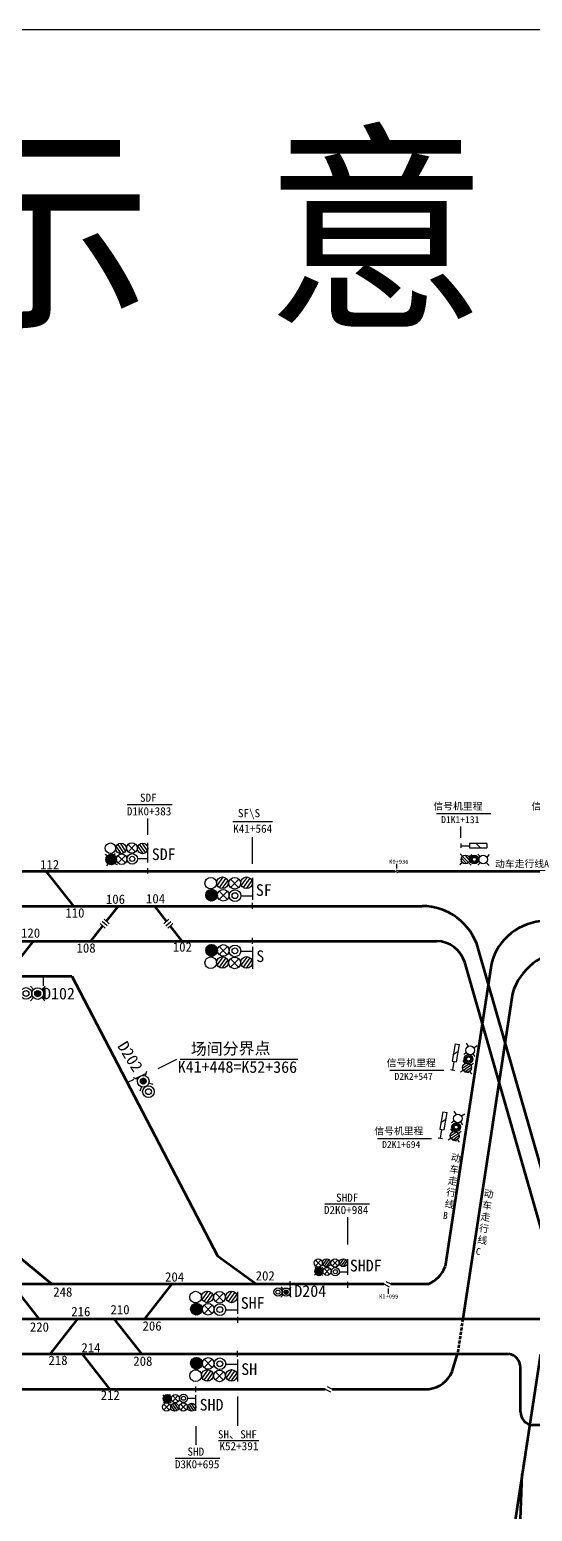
# Model space of a CAD drawing. Header units: millimetres. Extents: x -17381 to -15684, y 1883 to 2345.
# Drawn here: x -16281.3 to -16195.3, y 2091.5 to 2345 of the extents above; entities that cross this region are included whole.
import ezdxf
from ezdxf.enums import TextEntityAlignment as Align

# ---------------------------------------------------------------- set-up
doc = ezdxf.new("R2010")
doc.units = ezdxf.units.MM
doc.linetypes.add('DASHED', pattern=[0.75, 0.5, -0.25])
for name, color, linetype in [('1', 1, 'Continuous'), ('XSK3', 7, 'Continuous'), ('ZC_新建_标注', 7, 'Continuous'), ('供电臂', 7, 'Continuous'), ('站台', 7, 'Continuous')]:
    doc.layers.add(name, color=color, linetype=linetype)
doc.styles.add('宋体', font='')
doc.styles.get('宋体').set_extended_font_data('SimSun')

# ---------------------------------------------------------------- blocks, each defined once
blk = doc.blocks.new('BD')
at = {"layer": '1', "color": 7}
for radius in [1.5, 0.75]:
    blk.add_circle((0, 0), radius, dxfattribs=at)
blk = doc.blocks.new('*X32')
at = {"color": 0}
for p, q in [((-0.75, 0.03), (0.35, 0.66)), ((-0.75, -0.08), (0.45, 0.6)), ((-0.73, 0.15), (0.23, 0.71)), ((-0.73, -0.19), (0.53, 0.53)), ((-0.69, 0.29), (0.09, 0.74)), ((-0.69, -0.29), (0.59, 0.46)), ((-0.65, -0.37), (0.65, 0.37)), ((-0.59, -0.46), (0.69, 0.29)), ((-0.58, 0.47), (-0.12, 0.74)), ((-0.53, -0.53), (0.73, 0.19)), ((-0.45, -0.6), (0.75, 0.08)), ((-0.35, -0.66), (0.75, -0.03)), ((-0.23, -0.71), (0.73, -0.15)), ((-0.09, -0.74), (0.69, -0.29)), ((0.12, -0.74), (0.58, -0.47))]:
    blk.add_line(p, q, dxfattribs=at)
blk = doc.blocks.new('ADL')
at = {"layer": '1', "color": 4}
for p, q in [((-1.06, 1.06), (-1.88, 1.88)), ((1.06, 1.06), (1.88, 1.88)), ((-1.88, -1.88), (-1.06, -1.06)), ((1.88, -1.88), (1.06, -1.06))]:
    blk.add_line(p, q, dxfattribs=at)
for radius in [1.5, 0.75]:
    blk.add_circle((0, 0), radius, dxfattribs=at)
blk.add_blockref('*X32', (0, 0), dxfattribs=at)
blk = doc.blocks.new('2syla1')
at = {"layer": '1', "color": 7}
for p, q in [((0, 1.5), (0, 4.5)), ((0, 1), (0, -1))]:
    blk.add_line(p, q, dxfattribs=at)
at = {"layer": '1', "color": 7, "rotation": 180}
for name, p in [('ADL', (1.5, 3)), ('BD', (4.5, 3))]:
    blk.add_blockref(name, p, dxfattribs=at)
blk = doc.blocks.new('2XZLA1')
at = {"layer": '1', "color": 7}
for p, q in [((0, -1), (0, 1)), ((0, -1.5), (0, -4.5))]:
    blk.add_line(p, q, dxfattribs=at)
for name, p in [('BD', (-4.5, -3)), ('ADL', (-1.5, -3))]:
    blk.add_blockref(name, p, dxfattribs=at)
blk = doc.blocks.new('XFYB1')
at = {"layer": '1', "color": 7}
for p, q in [((0, -1.94), (0, -3.44)), ((2.98, -1.94), (2.98, -3.44)), ((9, -1.94), (9, -3.44))]:
    blk.add_line(p, q, dxfattribs=at)
at = {"layer": '1', "color": 2}
blk.add_line((5.26, -1.94), (6.73, -3.44), dxfattribs=at)
at = {"layer": 'XSK3', "color": 2}
for p, q in [((0, -2.69), (2.98, -2.69)), ((9, -1.94), (2.98, -1.94)), ((2.98, -3.44), (9, -3.44))]:
    blk.add_line(p, q, dxfattribs=at)

msp = doc.modelspace()

# ---------------------------------------------------------------- linework, layer by layer
at = {"color": 0}
for p, q in [((-16264.64, 2212.43), (-16256.96, 2212.43)), ((-16246.56, 2209.52), (-16239.82, 2209.52)), ((-16211.73, 2210.89), (-16202.47, 2210.89)), ((-16219.72, 2166.96), (-16210.46, 2166.96)), ((-16221.83, 2155.3), (-16212.57, 2155.3)), ((-16230.85, 2144.09), (-16223.21, 2144.09)), ((-16249.02, 2103.59), (-16242.12, 2103.59)), ((-16256.44, 2100.55), (-16248.79, 2100.55))]:
    msp.add_line(p, q, dxfattribs=at)
at = {"color": 0, "lineweight": -3}
for p, q in [((-16261.09, 2207.26), (-16261.09, 2210.06)), ((-16207.59, 2206.7), (-16207.59, 2208.65)), ((-16243.23, 2202.29), (-16243.23, 2206.84)), ((-16218.57, 2202.3), (-16218.57, 2201.5)), ((-16255.57, 2168.88), (-16235.44, 2168.88)), ((-16226.96, 2141.84), (-16226.96, 2137.13)), ((-16219.97, 2128.68), (-16219.97, 2129.59)), ((-16245.8, 2111.1), (-16245.8, 2106.1)), ((-16252.9, 2106.04), (-16252.9, 2102.86))]:
    msp.add_line(p, q, dxfattribs=at)
at = {"color": 1, "ltscale": 0.5}
for p, q in [((-16268.09, 2203.64), (-16268.44, 2203.89)), ((-16266.83, 2203.72), (-16266.69, 2204.09)), ((-16267.94, 2202.27), (-16268.18, 2201.95)), ((-16266.77, 2202.35), (-16266.36, 2202.14)), ((-16232.36, 2133.06), (-16232.52, 2133.32)), ((-16231.42, 2133.09), (-16231.21, 2133.28)), ((-16232.4, 2132.11), (-16232.6, 2131.9)), ((-16231.39, 2132.02), (-16231.26, 2131.83)), ((-16258.35, 2111.19), (-16258.54, 2111.4)), ((-16258.3, 2110.24), (-16258.46, 2109.98)), ((-16257.37, 2110.21), (-16257.15, 2110.02)), ((-16257.33, 2111.28), (-16257.21, 2111.47))]:
    msp.add_line(p, q, dxfattribs=at)
at = {"color": 1}
for p, q in [((-16268.2, 2203.44), (-16266.65, 2202.54)), ((-16268.17, 2203.49), (-16266.62, 2202.59)), ((-16268.14, 2203.54), (-16266.59, 2202.64)), ((-16268.1, 2203.59), (-16266.56, 2202.7)), ((-16268.07, 2203.64), (-16266.54, 2202.76)), ((-16268.02, 2203.68), (-16266.52, 2202.82)), ((-16267.98, 2203.72), (-16266.51, 2202.88)), ((-16267.93, 2203.76), (-16266.5, 2202.94)), ((-16267.87, 2203.8), (-16266.5, 2203.01)), ((-16267.81, 2203.84), (-16266.5, 2203.08)), ((-16267.75, 2203.87), (-16266.5, 2203.15)), ((-16267.67, 2203.89), (-16266.51, 2203.22)), ((-16267.59, 2203.92), (-16266.54, 2203.31)), ((-16267.5, 2203.93), (-16266.57, 2203.39)), ((-16267.39, 2203.94), (-16266.62, 2203.49)), ((-16267.25, 2203.93), (-16266.69, 2203.61)), ((-16268.29, 2203.14), (-16266.86, 2202.32)), ((-16268.29, 2203.08), (-16266.91, 2202.28)), ((-16268.29, 2203.01), (-16266.97, 2202.25)), ((-16268.29, 2202.93), (-16267.04, 2202.21)), ((-16268.28, 2203.21), (-16266.81, 2202.36)), ((-16268.27, 2202.86), (-16267.11, 2202.19)), ((-16268.26, 2203.27), (-16266.76, 2202.4)), ((-16268.25, 2203.33), (-16266.72, 2202.45)), ((-16268.25, 2202.78), (-16267.19, 2202.16)), ((-16268.22, 2203.38), (-16266.68, 2202.49)), ((-16268.22, 2202.69), (-16267.29, 2202.15)), ((-16268.17, 2202.59), (-16267.39, 2202.14)), ((-16268.09, 2202.48), (-16267.53, 2202.15)), ((-16251.21, 2197.05), (-16249.82, 2197.84)), ((-16251.21, 2196.97), (-16249.75, 2197.81)), ((-16251.21, 2196.89), (-16249.68, 2197.77)), ((-16251.21, 2196.81), (-16249.62, 2197.73)), ((-16251.2, 2196.74), (-16249.57, 2197.69)), ((-16251.19, 2197.13), (-16249.9, 2197.88)), ((-16251.18, 2196.68), (-16249.52, 2197.64)), ((-16251.17, 2197.22), (-16249.99, 2197.9)), ((-16251.16, 2196.61), (-16249.47, 2197.59)), ((-16251.14, 2196.55), (-16249.43, 2197.54)), ((-16251.13, 2197.32), (-16250.1, 2197.92)), ((-16251.11, 2196.49), (-16249.39, 2197.48)), ((-16251.08, 2197.43), (-16250.22, 2197.93)), ((-16251.08, 2196.43), (-16249.35, 2197.43)), ((-16251.05, 2196.37), (-16249.32, 2197.37)), ((-16251.01, 2196.32), (-16249.29, 2197.31)), ((-16250.99, 2197.55), (-16250.37, 2197.91)), ((-16250.96, 2196.26), (-16249.27, 2197.24)), ((-16250.92, 2196.21), (-16249.25, 2197.18)), ((-16250.86, 2196.17), (-16249.23, 2197.11)), ((-16250.81, 2196.12), (-16249.22, 2197.04)), ((-16250.75, 2196.08), (-16249.22, 2196.96)), ((-16250.68, 2196.04), (-16249.22, 2196.89)), ((-16250.61, 2196.01), (-16249.22, 2196.81)), ((-16250.53, 2195.98), (-16249.24, 2196.72)), ((-16250.44, 2195.95), (-16249.26, 2196.63)), ((-16250.34, 2195.94), (-16249.3, 2196.53)), ((-16250.21, 2195.93), (-16249.35, 2196.43)), ((-16250.06, 2195.94), (-16249.44, 2196.3)), ((-16251.22, 2187.51), (-16249.76, 2188.36)), ((-16251.22, 2187.44), (-16249.69, 2188.32)), ((-16251.21, 2187.59), (-16249.83, 2188.39)), ((-16251.21, 2187.36), (-16249.63, 2188.28)), ((-16251.2, 2187.68), (-16249.91, 2188.42)), ((-16251.2, 2187.29), (-16249.57, 2188.23)), ((-16251.18, 2187.77), (-16250, 2188.45)), ((-16251.14, 2187.87), (-16250.1, 2188.47)), ((-16251.09, 2187.97), (-16250.22, 2188.47)), ((-16251, 2188.1), (-16250.38, 2188.46)), ((-16251.19, 2187.22), (-16249.52, 2188.19)), ((-16251.17, 2187.16), (-16249.47, 2188.14)), ((-16251.14, 2187.1), (-16249.43, 2188.08)), ((-16251.12, 2187.03), (-16249.39, 2188.03)), ((-16251.09, 2186.98), (-16249.36, 2187.97)), ((-16251.05, 2186.92), (-16249.33, 2187.92)), ((-16251.01, 2186.86), (-16249.3, 2187.85)), ((-16250.97, 2186.81), (-16249.27, 2187.79)), ((-16250.92, 2186.76), (-16249.25, 2187.73)), ((-16250.87, 2186.72), (-16249.24, 2187.66)), ((-16250.81, 2186.67), (-16249.23, 2187.59)), ((-16250.75, 2186.63), (-16249.22, 2187.51)), ((-16250.69, 2186.59), (-16249.22, 2187.44)), ((-16250.61, 2186.56), (-16249.23, 2187.36)), ((-16250.53, 2186.53), (-16249.24, 2187.27)), ((-16250.44, 2186.5), (-16249.27, 2187.18)), ((-16250.34, 2186.48), (-16249.3, 2187.08)), ((-16250.22, 2186.48), (-16249.36, 2186.97)), ((-16250.07, 2186.49), (-16249.44, 2186.85)), ((-16232.56, 2132.63), (-16231.59, 2133.19)), ((-16232.56, 2132.57), (-16231.54, 2133.16)), ((-16232.56, 2132.52), (-16231.49, 2133.14)), ((-16232.56, 2132.47), (-16231.45, 2133.11)), ((-16232.55, 2132.69), (-16231.65, 2133.21)), ((-16232.55, 2132.42), (-16231.41, 2133.08)), ((-16232.54, 2132.37), (-16231.38, 2133.04)), ((-16232.53, 2132.75), (-16231.71, 2133.23)), ((-16232.53, 2132.32), (-16231.34, 2133.01)), ((-16232.51, 2132.82), (-16231.78, 2133.24)), ((-16232.51, 2132.28), (-16231.31, 2132.97)), ((-16232.49, 2132.24), (-16231.29, 2132.93)), ((-16232.47, 2132.9), (-16231.87, 2133.24)), ((-16232.47, 2132.2), (-16231.26, 2132.9)), ((-16232.45, 2132.16), (-16231.24, 2132.85)), ((-16232.42, 2132.12), (-16231.22, 2132.81)), ((-16232.41, 2132.99), (-16231.97, 2133.24)), ((-16232.39, 2132.08), (-16231.2, 2132.77)), ((-16232.36, 2132.05), (-16231.19, 2132.72)), ((-16232.32, 2132.01), (-16231.18, 2132.67)), ((-16232.28, 2131.98), (-16231.17, 2132.62)), ((-16232.24, 2131.95), (-16231.17, 2132.57)), ((-16232.19, 2131.93), (-16231.17, 2132.52)), ((-16232.14, 2131.9), (-16231.17, 2132.46)), ((-16232.08, 2131.88), (-16231.18, 2132.4)), ((-16232.02, 2131.86), (-16231.2, 2132.34)), ((-16231.95, 2131.85), (-16231.22, 2132.27)), ((-16231.86, 2131.85), (-16231.26, 2132.2)), ((-16231.76, 2131.86), (-16231.32, 2132.11)), ((-16253.8, 2126.13), (-16252.33, 2126.97)), ((-16253.8, 2126.05), (-16252.27, 2126.93)), ((-16253.79, 2126.21), (-16252.41, 2127)), ((-16253.79, 2125.97), (-16252.2, 2126.89)), ((-16253.78, 2125.9), (-16252.15, 2126.85)), ((-16253.77, 2126.29), (-16252.49, 2127.03)), ((-16253.76, 2125.84), (-16252.1, 2126.8)), ((-16253.75, 2126.38), (-16252.58, 2127.06)), ((-16253.74, 2125.77), (-16252.05, 2126.75)), ((-16253.72, 2126.48), (-16252.68, 2127.08)), ((-16253.72, 2125.71), (-16252.01, 2126.7)), ((-16253.69, 2125.65), (-16251.97, 2126.64)), ((-16253.66, 2126.59), (-16252.8, 2127.08)), ((-16253.66, 2125.59), (-16251.93, 2126.59)), ((-16253.63, 2125.53), (-16251.9, 2126.53)), ((-16253.59, 2125.48), (-16251.87, 2126.47)), ((-16253.57, 2126.71), (-16252.95, 2127.07)), ((-16253.54, 2125.42), (-16251.85, 2126.4)), ((-16253.5, 2125.37), (-16251.83, 2126.34)), ((-16253.45, 2125.33), (-16251.82, 2126.27)), ((-16253.39, 2125.28), (-16251.81, 2126.2)), ((-16253.33, 2125.24), (-16251.8, 2126.12)), ((-16253.26, 2125.2), (-16251.8, 2126.05)), ((-16253.19, 2125.17), (-16251.81, 2125.97)), ((-16253.11, 2125.14), (-16251.82, 2125.88)), ((-16253.02, 2125.11), (-16251.84, 2125.79)), ((-16252.92, 2125.1), (-16251.88, 2125.69)), ((-16252.8, 2125.09), (-16251.93, 2125.59)), ((-16252.64, 2125.1), (-16252.02, 2125.46)), ((-16253.8, 2116.86), (-16252.34, 2117.7)), ((-16253.8, 2116.86), (-16252.34, 2117.7)), ((-16253.8, 2116.78), (-16252.27, 2117.66)), ((-16253.8, 2116.78), (-16252.27, 2117.66)), ((-16253.8, 2116.71), (-16252.21, 2117.62)), ((-16253.8, 2116.71), (-16252.21, 2117.62)), ((-16253.79, 2116.94), (-16252.41, 2117.74)), ((-16253.79, 2116.94), (-16252.41, 2117.74)), ((-16253.78, 2117.02), (-16252.49, 2117.77)), ((-16253.78, 2117.02), (-16252.49, 2117.77)), ((-16253.78, 2116.63), (-16252.15, 2117.58)), ((-16253.78, 2116.63), (-16252.15, 2117.58)), ((-16253.77, 2116.57), (-16252.1, 2117.53)), ((-16253.77, 2116.57), (-16252.1, 2117.53)), ((-16253.76, 2117.11), (-16252.58, 2117.79)), ((-16253.76, 2117.11), (-16252.58, 2117.79)), ((-16253.75, 2116.5), (-16252.06, 2117.48)), ((-16253.75, 2116.5), (-16252.06, 2117.48)), ((-16253.73, 2116.44), (-16252.01, 2117.43)), ((-16253.73, 2116.44), (-16252.01, 2117.43)), ((-16253.72, 2117.21), (-16252.68, 2117.81)), ((-16253.72, 2117.21), (-16252.68, 2117.81)), ((-16253.7, 2116.38), (-16251.97, 2117.37)), ((-16253.7, 2116.38), (-16251.97, 2117.37)), ((-16253.67, 2117.32), (-16252.8, 2117.82)), ((-16253.67, 2117.32), (-16252.8, 2117.82)), ((-16253.67, 2116.32), (-16251.94, 2117.32)), ((-16253.67, 2116.32), (-16251.94, 2117.32)), ((-16253.63, 2116.26), (-16251.91, 2117.26)), ((-16253.63, 2116.26), (-16251.91, 2117.26)), ((-16253.58, 2117.44), (-16252.96, 2117.8)), ((-16253.58, 2117.44), (-16252.96, 2117.8)), ((-16253.59, 2116.21), (-16251.88, 2117.2)), ((-16253.59, 2116.21), (-16251.88, 2117.2)), ((-16253.55, 2116.16), (-16251.86, 2117.13)), ((-16253.55, 2116.16), (-16251.86, 2117.13)), ((-16253.5, 2116.11), (-16251.84, 2117.07)), ((-16253.5, 2116.11), (-16251.84, 2117.07)), ((-16253.45, 2116.06), (-16251.82, 2117)), ((-16253.45, 2116.06), (-16251.82, 2117)), ((-16253.4, 2116.01), (-16251.81, 2116.93)), ((-16253.4, 2116.01), (-16251.81, 2116.93)), ((-16253.33, 2115.97), (-16251.81, 2116.86)), ((-16253.33, 2115.97), (-16251.81, 2116.86)), ((-16253.27, 2115.93), (-16251.81, 2116.78)), ((-16253.27, 2115.93), (-16251.81, 2116.78)), ((-16253.2, 2115.9), (-16251.81, 2116.7)), ((-16253.2, 2115.9), (-16251.81, 2116.7)), ((-16253.11, 2115.87), (-16251.83, 2116.61)), ((-16253.11, 2115.87), (-16251.83, 2116.61)), ((-16253.02, 2115.84), (-16251.85, 2116.52)), ((-16253.02, 2115.84), (-16251.85, 2116.52)), ((-16252.92, 2115.83), (-16251.88, 2116.42)), ((-16252.92, 2115.83), (-16251.88, 2116.42)), ((-16252.8, 2115.82), (-16251.94, 2116.32)), ((-16252.8, 2115.82), (-16251.94, 2116.32)), ((-16252.65, 2115.83), (-16252.03, 2116.19)), ((-16252.65, 2115.83), (-16252.03, 2116.19)), ((-16258.51, 2110.83), (-16257.4, 2110.19)), ((-16258.51, 2110.78), (-16257.44, 2110.16)), ((-16258.51, 2110.73), (-16257.48, 2110.14)), ((-16258.5, 2110.88), (-16257.36, 2110.22)), ((-16258.5, 2110.67), (-16257.54, 2110.11)), ((-16258.49, 2110.93), (-16257.32, 2110.26)), ((-16258.49, 2110.61), (-16257.59, 2110.09)), ((-16258.48, 2110.55), (-16257.66, 2110.07)), ((-16258.47, 2110.98), (-16257.29, 2110.29)), ((-16258.46, 2111.02), (-16257.26, 2110.33)), ((-16258.45, 2110.48), (-16257.73, 2110.06)), ((-16258.44, 2111.06), (-16257.23, 2110.37)), ((-16258.42, 2111.1), (-16257.21, 2110.4)), ((-16258.42, 2110.4), (-16257.81, 2110.06)), ((-16258.39, 2111.14), (-16257.18, 2110.45)), ((-16258.36, 2111.18), (-16257.16, 2110.49)), ((-16258.35, 2110.31), (-16257.92, 2110.06)), ((-16258.33, 2111.22), (-16257.15, 2110.53)), ((-16258.3, 2111.25), (-16257.13, 2110.58)), ((-16258.26, 2111.29), (-16257.12, 2110.63)), ((-16258.23, 2111.32), (-16257.12, 2110.68)), ((-16258.18, 2111.35), (-16257.11, 2110.73)), ((-16258.14, 2111.37), (-16257.11, 2110.78)), ((-16258.09, 2111.4), (-16257.12, 2110.84)), ((-16258.03, 2111.42), (-16257.13, 2110.9)), ((-16257.97, 2111.44), (-16257.14, 2110.96)), ((-16257.89, 2111.45), (-16257.17, 2111.03)), ((-16257.81, 2111.45), (-16257.21, 2111.1)), ((-16257.7, 2111.44), (-16257.27, 2111.19))]:
    msp.add_line(p, q, dxfattribs=at)
at = {"color": 0, "linetype": 'Continuous'}
for p, q in [((-16261.09, 2202.48), (-16261.09, 2205.87)), ((-16262.87, 2203.17), (-16261.09, 2203.17)), ((-16243.22, 2199.86), (-16243.22, 2196.09)), ((-16245.19, 2196.79), (-16243.21, 2196.79)), ((-16245.2, 2187.34), (-16243.22, 2187.33)), ((-16243.22, 2188.1), (-16243.22, 2184.33)), ((-16228.35, 2132.45), (-16226.96, 2132.45)), ((-16226.97, 2134.6), (-16226.97, 2131.96)), ((-16245.8, 2129.02), (-16245.8, 2125.25)), ((-16247.77, 2125.95), (-16245.79, 2125.95)), ((-16245.8, 2117.44), (-16245.8, 2113.67)), ((-16245.8, 2117.44), (-16245.8, 2113.67)), ((-16247.78, 2116.68), (-16245.8, 2116.68)), ((-16247.78, 2116.68), (-16245.8, 2116.68)), ((-16254.29, 2110.85), (-16252.91, 2110.85)), ((-16252.91, 2108.7), (-16252.91, 2111.34))]:
    msp.add_line(p, q, dxfattribs=at)
at = {"color": 5, "lineweight": 70, "ltscale": 0.5}
msp.add_line((-16327.4, 2201.04), (-16228.34, 2201.04), dxfattribs=at)
at = {"color": 5, "lineweight": 70}
msp.add_line((-16278.54, 2201.04), (-16273.85, 2195.05), dxfattribs=at)
at = {"color": 0, "ltscale": 0.5}
for p, q in [((-16261.09, 2200.64), (-16261.09, 2201.54)), ((-16243.22, 2194.59), (-16243.22, 2195.59)), ((-16243.22, 2188.6), (-16243.22, 2189.6)), ((-16256.21, 2168.82), (-16259.4, 2167.18)), ((-16226.97, 2130.74), (-16226.97, 2129.74)), ((-16245.8, 2124.75), (-16245.8, 2123.75)), ((-16245.8, 2117.94), (-16245.8, 2118.94)), ((-16252.91, 2111.84), (-16252.91, 2112.84))]:
    msp.add_line(p, q, dxfattribs=at)
at = {"color": 5, "linetype": 'Continuous', "lineweight": 70, "ltscale": 0.5}
msp.add_line((-16228.34, 2201.04), (-16218.8, 2201.04), dxfattribs=at)
at = {"color": 7, "linetype": 'Continuous'}
for p, q in [((-16218.8, 2201.04), (-16218.35, 2200.8)), ((-16218.62, 2201.25), (-16218.22, 2201.04)), ((-16268.42, 2191.29), (-16269.25, 2192.04)), ((-16268.08, 2191.66), (-16268.91, 2192.42)), ((-16267.75, 2192.03), (-16268.57, 2192.79)), ((-16258.36, 2192.03), (-16257.53, 2192.79)), ((-16258.02, 2191.66), (-16257.19, 2192.42)), ((-16257.68, 2191.29), (-16256.85, 2192.04)), ((-16220.75, 2130.38), (-16219.85, 2129.9)), ((-16220.39, 2130.81), (-16219.58, 2130.38)), ((-16230.77, 2112.4), (-16229.88, 2111.93)), ((-16230.42, 2112.83), (-16229.6, 2112.4))]:
    msp.add_line(p, q, dxfattribs=at)
at = {"color": 124, "linetype": 'Continuous', "lineweight": 70, "ltscale": 0.5}
msp.add_line((-16218.22, 2201.04), (-16193.17, 2201.04), dxfattribs=at)
at = {"color": 5, "lineweight": 100, "ltscale": 0.5}
msp.add_line((-16327.4, 2195.05), (-16214.22, 2195.05), dxfattribs=at)
at = {"color": 1, "lineweight": 100, "ltscale": 0.5}
msp.add_line((-16327.4, 2189.05), (-16211.73, 2189.05), dxfattribs=at)
at = {"color": 1, "lineweight": 70}
for p, q in [((-16285.37, 2183.06), (-16280.68, 2189.05)), ((-16284.8, 2183.06), (-16274.11, 2183.06)), ((-16274.11, 2183.06), (-16249.19, 2135.19)), ((-16198.74, 2180.09), (-16202.8, 2153.53)), ((-16202.8, 2153.53), (-16207.25, 2124.39)), ((-16249.19, 2135.19), (-16242.58, 2130.38)), ((-16242.58, 2130.38), (-16220.75, 2130.38)), ((-16209.07, 2115.39), (-16208.16, 2118.4)), ((-16229.6, 2112.4), (-16213.03, 2112.4))]:
    msp.add_line(p, q, dxfattribs=at)
at = {"color": 5, "lineweight": 100}
msp.add_line((-16185.5, 2121.05), (-16204.6, 2187.8), dxfattribs=at)
at = {"color": 124, "lineweight": 70}
for p, q in [((-16202.36, 2185.25), (-16207.11, 2154.08)), ((-16207.11, 2154.08), (-16210.27, 2133.4)), ((-16219.58, 2130.38), (-16213.21, 2130.38))]:
    msp.add_line(p, q, dxfattribs=at)
at = {"color": 1, "lineweight": 100}
msp.add_line((-16187.64, 2118.05), (-16206.92, 2185.43), dxfattribs=at)
at = {"color": 8, "lineweight": 70, "ltscale": 0.5}
for p, q in [((-16306.77, 2130.38), (-16242.58, 2130.38)), ((-16306.77, 2112.4), (-16230.77, 2112.4))]:
    msp.add_line(p, q, dxfattribs=at)
at = {"color": 8, "lineweight": 70}
for p, q in [((-16284.46, 2130.38), (-16279.77, 2124.39)), ((-16261.64, 2124.39), (-16256.94, 2130.38)), ((-16277.79, 2118.4), (-16273.1, 2124.39)), ((-16266.91, 2124.39), (-16262.22, 2118.4)), ((-16272.31, 2118.32), (-16267.62, 2112.33)), ((-16193.93, 2118.37), (-16198.73, 2086.94)), ((-16198.35, 2066.28), (-16197.07, 2097.82))]:
    msp.add_line(p, q, dxfattribs=at)
at = {"color": 8, "lineweight": 100, "ltscale": 0.5}
for p, q in [((-16327.4, 2124.39), (-16191.2, 2124.39)), ((-16327.4, 2118.4), (-16199.4, 2118.4))]:
    msp.add_line(p, q, dxfattribs=at)
at = {"color": 1, "linetype": 'DASHED', "lineweight": 70}
msp.add_line((-16207.25, 2124.39), (-16208.16, 2118.4), dxfattribs=at)
at = {"color": 8, "lineweight": 100}
for p, q in [((-16197.37, 2108.49), (-16197.37, 2116.1)), ((-16166.97, 2106.2), (-16195.35, 2106.2))]:
    msp.add_line(p, q, dxfattribs=at)
at = {"color": 0}
msp.add_lwpolyline([(-17380.59, 2345.03), (-15683.64, 2345.03), (-15683.64, 1883.17), (-17380.59, 1883.17)], close=True, dxfattribs=at)
at = {"color": 5, "lineweight": 100}
msp.add_arc((-16214.22, 2185.05), 10, 15.9734, 90, dxfattribs=at)
at = {"color": 124, "lineweight": 70}
msp.add_arc((-16192.94, 2182.76), 9.74, 91.3927, 165.1864, dxfattribs=at)
at = {"color": 1, "lineweight": 100}
msp.add_arc((-16211.73, 2184.05), 5, 15.9734, 90, dxfattribs=at)
at = {"color": 1, "lineweight": 70}
msp.add_arc((-16189.08, 2177.24), 10.08, 92.0319, 163.5632, dxfattribs=at)
at = {"color": 8, "lineweight": 100}
for centre, start, end in [((-16199.7, 2116.09), 0.3144, 82.4599), ((-16195.04, 2108.51), 180.3144, 262.4599)]:
    msp.add_arc(centre, 2.33, start, end, dxfattribs=at)
at = {"layer": '1', "color": 2}
for p, q in [((-16265.65, 2204.02), (-16266.53, 2205.28)), ((-16265.2, 2204.18), (-16266.24, 2205.64)), ((-16264.91, 2204.53), (-16265.79, 2205.79)), ((-16261.93, 2204.02), (-16262.81, 2205.28)), ((-16261.48, 2204.18), (-16262.52, 2205.64)), ((-16261.2, 2204.53), (-16262.08, 2205.79)), ((-16248.28, 2200.01), (-16249.26, 2198.61)), ((-16247.78, 2199.84), (-16248.94, 2198.21)), ((-16247.46, 2199.45), (-16248.44, 2198.04)), ((-16244.15, 2200.01), (-16245.13, 2198.61)), ((-16243.65, 2199.84), (-16244.81, 2198.21)), ((-16243.34, 2199.45), (-16244.32, 2198.04)), ((-16248.28, 2186.39), (-16249.26, 2184.98)), ((-16247.78, 2186.21), (-16248.94, 2184.59)), ((-16247.46, 2185.83), (-16248.44, 2184.42)), ((-16244.15, 2186.39), (-16245.13, 2184.98)), ((-16243.65, 2186.21), (-16244.81, 2184.59)), ((-16243.34, 2185.83), (-16244.32, 2184.42)), ((-16230.51, 2134.71), (-16231.19, 2133.72)), ((-16230.16, 2134.58), (-16230.97, 2133.45)), ((-16229.94, 2134.31), (-16230.62, 2133.33)), ((-16227.62, 2134.71), (-16228.31, 2133.72)), ((-16227.27, 2134.58), (-16228.08, 2133.45)), ((-16227.05, 2134.31), (-16227.74, 2133.33)), ((-16250.86, 2129.17), (-16251.84, 2127.77)), ((-16250.36, 2129), (-16251.52, 2127.37)), ((-16250.05, 2128.61), (-16251.02, 2127.2)), ((-16246.73, 2129.17), (-16247.71, 2127.77)), ((-16246.24, 2129), (-16247.39, 2127.37)), ((-16245.92, 2128.61), (-16246.9, 2127.2)), ((-16250.86, 2115.73), (-16251.84, 2114.32)), ((-16250.36, 2115.55), (-16251.52, 2113.93)), ((-16250.05, 2115.17), (-16251.02, 2113.76)), ((-16246.73, 2115.73), (-16247.71, 2114.32)), ((-16246.24, 2115.55), (-16247.39, 2113.93)), ((-16245.92, 2115.17), (-16246.9, 2113.76)), ((-16256.11, 2108.72), (-16256.92, 2109.85)), ((-16255.88, 2108.99), (-16256.57, 2109.97)), ((-16253.22, 2108.72), (-16254.03, 2109.85)), ((-16253, 2108.99), (-16253.68, 2109.97)), ((-16256.45, 2108.59), (-16257.14, 2109.58)), ((-16253.57, 2108.59), (-16254.25, 2109.58))]:
    msp.add_line(p, q, dxfattribs=at)
at = {"layer": '1', "color": 0}
for p, q in [((-16264.96, 2202.43), (-16266.22, 2203.7)), ((-16266.21, 2202.44), (-16264.96, 2203.71)), ((-16264.47, 2204.35), (-16263.22, 2205.62)), ((-16263.21, 2204.35), (-16264.47, 2205.61)), ((-16207.3, 2203.56), (-16206.27, 2202.5)), ((-16206.92, 2203.76), (-16206.07, 2202.84)), ((-16207.54, 2203.33), (-16207.54, 2202.59)), ((-16207.49, 2203.23), (-16206.6, 2202.32)), ((-16245.57, 2199.65), (-16246.98, 2198.24)), ((-16246.97, 2199.64), (-16245.58, 2198.23)), ((-16248.91, 2197.6), (-16247.51, 2196.18)), ((-16247.51, 2197.6), (-16248.91, 2196.19)), ((-16247.51, 2188.15), (-16248.92, 2186.74)), ((-16248.91, 2188.14), (-16247.52, 2186.73)), ((-16245.57, 2186.02), (-16246.98, 2184.62)), ((-16246.97, 2186.02), (-16245.58, 2184.61)), ((-16207.26, 2167.38), (-16206.21, 2168.06)), ((-16207.14, 2166.98), (-16205.91, 2167.8)), ((-16206.96, 2166.7), (-16206.22, 2166.56)), ((-16206.84, 2166.73), (-16205.8, 2167.45)), ((-16209.37, 2155.72), (-16208.32, 2156.4)), ((-16209.25, 2155.32), (-16208.02, 2156.14)), ((-16208.95, 2155.07), (-16207.91, 2155.79)), ((-16209.07, 2155.04), (-16208.33, 2154.9)), ((-16230.95, 2133.02), (-16229.97, 2132.02)), ((-16229.97, 2133.02), (-16230.95, 2132.03)), ((-16229.6, 2134.45), (-16228.62, 2133.46)), ((-16228.62, 2134.45), (-16229.6, 2133.46)), ((-16248.16, 2128.81), (-16249.56, 2127.4)), ((-16249.55, 2128.8), (-16248.16, 2127.39)), ((-16251.49, 2126.76), (-16250.1, 2125.34)), ((-16250.09, 2126.76), (-16251.49, 2125.35)), ((-16250.09, 2117.49), (-16251.5, 2116.08)), ((-16250.09, 2117.49), (-16251.5, 2116.08)), ((-16251.49, 2117.49), (-16250.1, 2116.07)), ((-16251.49, 2117.49), (-16250.1, 2116.07)), ((-16250.86, 2115.73), (-16251.84, 2114.32)), ((-16250.36, 2115.55), (-16251.52, 2113.93)), ((-16250.05, 2115.17), (-16251.02, 2113.76)), ((-16248.16, 2115.37), (-16249.56, 2113.96)), ((-16248.16, 2115.37), (-16249.56, 2113.96)), ((-16249.55, 2115.36), (-16248.16, 2113.95)), ((-16249.55, 2115.36), (-16248.16, 2113.95)), ((-16246.73, 2115.73), (-16247.71, 2114.32)), ((-16246.24, 2115.55), (-16247.39, 2113.93)), ((-16245.92, 2115.17), (-16246.9, 2113.76)), ((-16255.91, 2110.28), (-16256.9, 2111.27)), ((-16256.89, 2110.28), (-16255.92, 2111.28)), ((-16255.54, 2108.85), (-16254.57, 2109.84)), ((-16254.56, 2108.85), (-16255.54, 2109.84))]:
    msp.add_line(p, q, dxfattribs=at)
at = {"layer": '1', "color": 3}
for p, q in [((-16231.46, 2134.49), (-16232.44, 2133.5)), ((-16232.44, 2134.48), (-16231.47, 2133.49)), ((-16257.41, 2108.81), (-16258.39, 2109.8)), ((-16258.38, 2108.82), (-16257.41, 2109.81))]:
    msp.add_line(p, q, dxfattribs=at)
for centre, radius in [((-16267.51, 2204.95), 0.899), ((-16250.36, 2198.97), 0.998), ((-16250.36, 2185.35), 0.998), ((-16231.96, 2133.98), 0.699), ((-16252.94, 2128.13), 0.998), ((-16252.94, 2114.69), 0.998), ((-16257.91, 2109.32), 0.699)]:
    msp.add_circle(centre, radius, dxfattribs=at)
at = {"layer": '1', "color": 1}
for centre, radius in [((-16267.39, 2203.04), 0.899), ((-16250.22, 2196.93), 0.998), ((-16250.22, 2187.47), 0.998), ((-16231.87, 2132.55), 0.699), ((-16252.8, 2126.09), 0.998), ((-16252.8, 2116.82), 0.998), ((-16252.8, 2116.82), 0.998), ((-16257.81, 2110.75), 0.699)]:
    msp.add_circle(centre, radius, dxfattribs=at)
at = {"layer": '1', "color": 2}
for centre, radius in [((-16265.71, 2204.91), 0.899), ((-16262, 2204.91), 0.899), ((-16248.36, 2199.03), 0.998), ((-16244.23, 2199.03), 0.998), ((-16248.36, 2185.4), 0.998), ((-16244.23, 2185.4), 0.998), ((-16230.56, 2134.01), 0.699), ((-16227.67, 2134.01), 0.699), ((-16250.94, 2128.18), 0.998), ((-16246.81, 2128.18), 0.998), ((-16250.94, 2114.74), 0.998), ((-16246.81, 2114.74), 0.998), ((-16256.51, 2109.29), 0.699), ((-16253.62, 2109.29), 0.699)]:
    msp.add_circle(centre, radius, dxfattribs=at)
at = {"layer": '1', "color": 0}
for centre, radius in [((-16265.59, 2203.07), 0.899), ((-16263.84, 2204.98), 0.899), ((-16263.79, 2203.13), 0.899), ((-16263.79, 2203.13), 0.449), ((-16206.78, 2203.04), 0.749), ((-16205.27, 2203.03), 0.749), ((-16205.27, 2203.03), 0.549), ((-16203.76, 2203.01), 0.749), ((-16205.27, 2203.03), 0.35), ((-16246.27, 2198.95), 0.998), ((-16248.21, 2196.9), 0.998), ((-16246.21, 2196.83), 0.998), ((-16246.21, 2196.83), 0.499), ((-16248.21, 2187.45), 0.998), ((-16246.22, 2187.38), 0.998), ((-16246.27, 2185.32), 0.998), ((-16246.22, 2187.38), 0.499), ((-16205.98, 2170.36), 0.749), ((-16206.53, 2167.4), 0.749), ((-16206.25, 2168.88), 0.749), ((-16206.25, 2168.88), 0.549), ((-16206.25, 2168.88), 0.35), ((-16208.37, 2157.22), 0.749), ((-16208.09, 2158.7), 0.749), ((-16208.64, 2155.74), 0.749), ((-16208.37, 2157.22), 0.549), ((-16208.37, 2157.22), 0.35), ((-16230.46, 2132.53), 0.699), ((-16229.11, 2133.96), 0.699), ((-16229.06, 2132.48), 0.699), ((-16229.06, 2132.48), 0.349), ((-16248.86, 2128.11), 0.998), ((-16250.79, 2126.06), 0.998), ((-16248.79, 2125.99), 0.998), ((-16248.79, 2125.99), 0.499), ((-16250.79, 2116.79), 0.998), ((-16250.79, 2116.79), 0.998), ((-16248.8, 2116.72), 0.998), ((-16248.8, 2116.72), 0.998), ((-16248.8, 2116.72), 0.499), ((-16248.8, 2116.72), 0.499), ((-16252.94, 2114.69), 0.998), ((-16250.94, 2114.74), 0.998), ((-16248.86, 2114.66), 0.998), ((-16248.86, 2114.66), 0.998), ((-16246.81, 2114.74), 0.998), ((-16256.4, 2110.77), 0.699), ((-16255.05, 2109.34), 0.699), ((-16255.01, 2110.82), 0.699), ((-16255.01, 2110.82), 0.349)]:
    msp.add_circle(centre, radius, dxfattribs=at)
at = {"layer": 'XSK3', "color": 0}
for p, q in [((-16207.3, 2203.57), (-16207.71, 2203.99)), ((-16206.15, 2203.46), (-16205.7, 2203.9)), ((-16204.25, 2203.52), (-16204.66, 2203.94)), ((-16203.1, 2203.41), (-16202.65, 2203.85)), ((-16207.31, 2202.52), (-16207.73, 2202.11)), ((-16206.25, 2202.51), (-16205.81, 2202.06)), ((-16204.26, 2202.47), (-16204.68, 2202.06)), ((-16203.2, 2202.46), (-16202.76, 2202.01)), ((-16206.25, 2171.09), (-16206.6, 2171.6)), ((-16205.33, 2170.82), (-16204.81, 2171.17)), ((-16206.84, 2168.09), (-16207.19, 2168.61)), ((-16206.56, 2169.97), (-16207.04, 2169.64)), ((-16205.91, 2167.82), (-16205.39, 2168.18)), ((-16205.52, 2169.78), (-16205.19, 2169.29)), ((-16207.15, 2166.98), (-16207.63, 2166.65)), ((-16206.11, 2166.78), (-16205.78, 2166.3)), ((-16208.68, 2158.31), (-16209.16, 2157.98)), ((-16208.36, 2159.43), (-16208.72, 2159.94)), ((-16207.63, 2158.12), (-16207.31, 2157.63)), ((-16207.44, 2159.16), (-16206.92, 2159.51)), ((-16209.26, 2155.32), (-16209.74, 2154.99)), ((-16208.95, 2156.43), (-16209.3, 2156.95)), ((-16208.03, 2156.16), (-16207.51, 2156.52)), ((-16208.22, 2155.12), (-16207.89, 2154.64))]:
    msp.add_line(p, q, dxfattribs=at)
at = {"layer": '站台', "color": 5, "lineweight": 70}
for p, q in [((-16268.2, 2192.44), (-16266.16, 2195.05)), ((-16257.9, 2192.44), (-16259.94, 2195.05))]:
    msp.add_line(p, q, dxfattribs=at)
at = {"layer": '站台', "color": 1, "lineweight": 70}
for p, q in [((-16270.85, 2189.05), (-16268.82, 2191.65)), ((-16255.25, 2189.05), (-16257.28, 2191.65))]:
    msp.add_line(p, q, dxfattribs=at)
at = {"layer": '站台', "color": 8, "lineweight": 70}
msp.add_line((-16277.59, 2130.38), (-16284.83, 2136.37), dxfattribs=at)
at = {"layer": '站台', "color": 124, "lineweight": 70}
msp.add_arc((-16214.95, 2135.01), 4.95, 290.5506, 340.9618, dxfattribs=at)
at = {"layer": '站台', "color": 1, "lineweight": 70}
msp.add_arc((-16213.64, 2117.34), 4.97, 277.0978, 336.8832, dxfattribs=at)

# ---------------------------------------------------------------- block references
at = {"xscale": 0.4993675000005169, "yscale": 0.4993675000005169, "zscale": 0.4993675000005169}
msp.add_blockref('XFYB1', (-16207.6, 2206.71), dxfattribs=at)
at = {"color": 0, "ltscale": 0.5}
for name, p, xscale, yscale, zscale, rotation in [('2XZLA1', (-16278.95, 2182.08), 0.665656877503325, 0.665656877499714, 0.6656568774997136, 359.8202412323963), ('2syla1', (-16264.13, 2165.08), 0.6656568774980974, 0.665656877499714, 0.6656568774999196, 296.492642629233), ('2XZLA1', (-16236.76, 2130.39), 0.4659598142465085, 0.4659598142497998, 0.4659598142501627, 359.8202412323269)]:
    msp.add_blockref(name, p, dxfattribs=dict(at, xscale=xscale, yscale=yscale, zscale=zscale, rotation=rotation))
at = {"xscale": 0.4993675000005193, "yscale": 0.4993675000005193, "zscale": 0.4993675000005193, "rotation": 79.85568400465284}
for p in [(-16210.29, 2167.24), (-16212.4, 2155.58)]:
    msp.add_blockref('XFYB1', p, dxfattribs=at)

# ---------------------------------------------------------------- texts
at = {"color": 0, "style": '宋体'}
msp.add_text('郑 州 站 管 辖 范 围 高 速 铁 路 示 意 图', height=28, dxfattribs=at).set_placement((-16536.91, 2296.89), align=Align.CENTER)
at = {"color": 0, "ltscale": 0.5, "style": '宋体'}
for s, height, p in [('SDF', 1.4, (-16262.46, 2212.89)), ('SF\\S', 1.4, (-16245.71, 2210.25)), ('信号机里程', 1.2, (-16212.28, 2211.54)), ('信号机里程', 1.2, (-16195.5, 2211.54)), ('SDF', 2, (-16260.44, 2202.92)), ('112', 1.6, (-16279.54, 2201.34)), ('SF', 2, (-16242.64, 2196.79)), ('106', 1.6, (-16268.28, 2195.43)), ('104', 1.6, (-16261.43, 2195.52)), ('110', 1.6, (-16275.22, 2193.09)), ('120', 1.6, (-16282.8, 2189.64)), ('108', 1.6, (-16273.31, 2187.08)), ('102', 1.6, (-16256.84, 2187.25)), ('S', 2, (-16242.56, 2185.47)), ('信号机里程', 1.2, (-16220.27, 2167.62)), ('信号机里程', 1.2, (-16222.38, 2155.96)), ('202', 1.6, (-16242.67, 2130.98)), ('SHDF', 2, (-16226.56, 2132.53)), ('SHF', 2, (-16245.22, 2126.13)), ('SH', 2, (-16245.14, 2114.81)), ('SHD', 2, (-16252.26, 2108.71))]:
    msp.add_text(s, height=height, dxfattribs=at).set_placement(p)
at = {"color": 0, "style": '宋体'}
for s, height, p in [('D1K0+383', 1.4, (-16264.71, 2210.57)), ('K41+564', 1.4, (-16246.51, 2207.6)), ('D1K1+131', 1.2, (-16210.94, 2209.24)), ('D2K2+547', 1.2, (-16218.92, 2165.31)), ('D2K1+694', 1.2, (-16221.04, 2153.65)), ('SHDF', 1.4, (-16228.92, 2144.45)), ('D2K0+984', 1.4, (-16231, 2142.35)), ('SH、SHF', 1.4, (-16249.13, 2103.95)), ('SHD', 1.4, (-16254.34, 2100.99)), ('K52+391', 1.4, (-16248.87, 2101.93)), ('D3K0+695', 1.4, (-16256.49, 2098.84))]:
    msp.add_text(s, height=height, dxfattribs=at).set_placement(p)
at = {"color": 0, "ltscale": 0.5, "style": '宋体'}
for s, rotation, p in [('D102', 359.8202, (-16279.04, 2179.09)), ('D202', 301.8282, (-16266.4, 2171.09)), ('D204', 359.8202, (-16236.06, 2128.18))]:
    msp.add_text(s, height=2, rotation=rotation, dxfattribs=at).set_placement(p)
at = {"ltscale": 0.5, "style": '宋体'}
for s, p in [('204', (-16258.17, 2130.79)), ('248', (-16277.29, 2128.21)), ('216', (-16274.21, 2124.87)), ('210', (-16267.5, 2125.19)), ('220', (-16281.29, 2122.22)), ('206', (-16262.02, 2122.4)), ('214', (-16272.48, 2118.67)), ('218', (-16278.11, 2116.52)), ('208', (-16263.6, 2116.38)), ('212', (-16269.17, 2110.55))]:
    msp.add_text(s, height=1.6, dxfattribs=at).set_placement(p)
at = {"color": 0, "lineweight": -3, "char_height": 1.2, "width": 2.0499, "attachment_point": 1, "rotation": 352.3289, "style": '宋体'}
for s, insert in [('动车走行线B', (-16209.19, 2152.67)), ('动车走行线C', (-16203.57, 2146.52))]:
    msp.add_mtext(s, dxfattribs=dict(at, insert=insert))
at = {"layer": 'ZC_新建_标注', "color": 0, "style": '宋体'}
for s, height, rotation, p in [('动车走行线A', 1.2, 0.2927, (-16201.73, 2201.65)), ('场间分界点', 2, 0.6171, (-16253.76, 2169.59)), ('K41+448=K52+366', 2, 359.86, (-16256, 2166.55))]:
    msp.add_text(s, height=height, rotation=rotation, dxfattribs=at).set_placement(p)
at = {"layer": '供电臂', "color": 7, "lineweight": -3, "style": '宋体'}
for s, p in [('K0+936', (-16219.83, 2202.3)), ('K1+099', (-16221.56, 2127.91))]:
    msp.add_text(s, height=0.7, rotation=359.623, dxfattribs=at).set_placement(p)

doc.saveas('drawing.dxf')
